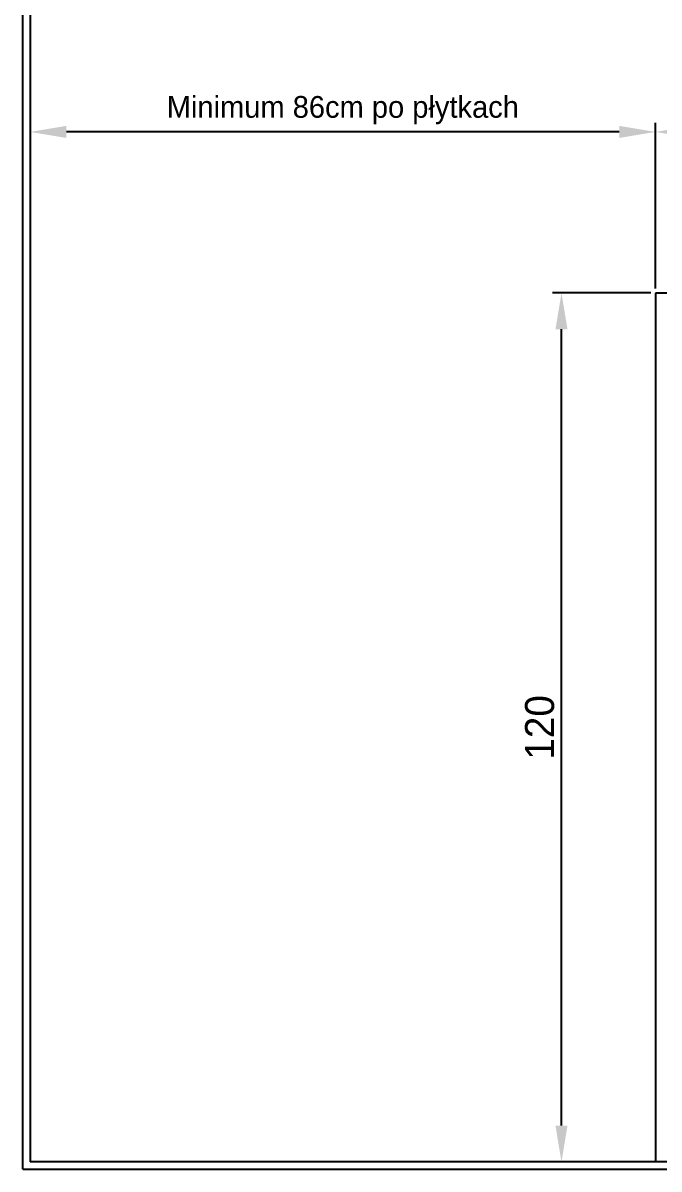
# Model space of a CAD drawing. Header units: millimetres. Extents: x 976 to 9349, y -1578 to 2211.
# Drawn here: x 3878.9 to 3966.7, y 973.7 to 1132 of the extents above; entities that cross this region are included whole.
import ezdxf

# ---------------------------------------------------------------- set-up
doc = ezdxf.new("R2010")
doc.units = ezdxf.units.MM
doc.layers.add('Płytki', color=254, linetype='Continuous')
doc.layers.add('Ściany', color=7, linetype='Continuous')
doc.dimstyles.new('ISO-25', dxfattribs={"dimtxt": 4, "dimasz": 5, "dimexe": 1.25, "dimexo": 0.625, "dimgap": 1, "dimtad": 1, "dimtxsty": 'Standard', "dimcen": 2.5, "dimadec": 0, "dimazin": 0, "dimtfac": 1, "dimtmove": 0, "dimatfit": 3, "dimfxl": 1, "dimarcsym": 0})

# ---------------------------------------------------------------- blocks, each defined once
blk = doc.blocks.new('Z$W@#22483')
for q in [(0, 257.2), (237.3, 0)]:
    blk.add_line((0, 0), q)
blk = doc.blocks.new('*D242')
at = {"layer": 'Defpoints', "color": 0}
for p in [(3879.87, 1121.77), (3879.87, 1116.97), (3966.17, 1094.72)]:
    blk.add_point(p, dxfattribs=at)
at = {"layer": 'Płytki', "color": 0, "lineweight": -2}
for p, q in [((3879.87, 1121.14), (3879.87, 1115.72)), ((3966.17, 1095.34), (3966.17, 1118.22)), ((3961.17, 1116.97), (3884.87, 1116.97))]:
    blk.add_line(p, q, dxfattribs=at)
at = {"layer": 'Płytki', "color": 0}
for points in [[(3884.87, 1117.8), (3884.87, 1116.13), (3879.87, 1116.97)], [(3961.17, 1116.13), (3961.17, 1117.8), (3966.17, 1116.97)]]:
    blk.add_solid(points, dxfattribs=at)
at = {"layer": 'Płytki', "color": 0, "insert": (3923.02, 1119.97), "char_height": 3, "attachment_point": 5}
blk.add_mtext('Minimum 86cm po płytkach', dxfattribs=at)
blk = doc.blocks.new('*D243')
at = {"layer": 'Defpoints', "color": 0}
for p in [(4045.17, 1116.97), (3966.17, 1094.72), (4045.17, 1094.72)]:
    blk.add_point(p, dxfattribs=at)
at = {"layer": 'Płytki', "color": 0, "lineweight": -2}
for p, q in [((3966.17, 1095.34), (3966.17, 1118.22)), ((4045.17, 1095.34), (4045.17, 1118.22)), ((3971.17, 1116.97), (4040.17, 1116.97))]:
    blk.add_line(p, q, dxfattribs=at)
at = {"layer": 'Płytki', "color": 0}
for points in [[(3971.17, 1117.8), (3971.17, 1116.13), (3966.17, 1116.97)], [(4040.17, 1116.13), (4040.17, 1117.8), (4045.17, 1116.97)]]:
    blk.add_solid(points, dxfattribs=at)
at = {"layer": 'Płytki', "color": 0, "insert": (4005.67, 1119.97), "char_height": 3, "attachment_point": 5}
blk.add_mtext('Wymiar wynikowy ok. 79cm', dxfattribs=at)
blk = doc.blocks.new('*D244')
at = {"layer": 'Defpoints', "color": 0}
for p in [(3953.2, 1094.72), (3966.17, 1094.72), (3966.17, 974.72)]:
    blk.add_point(p, dxfattribs=at)
at = {"layer": 'Płytki', "color": 0, "lineweight": -2}
for p, q in [((3965.54, 1094.72), (3951.95, 1094.72)), ((3953.2, 979.72), (3953.2, 1089.72)), ((3965.54, 974.72), (3951.95, 974.72))]:
    blk.add_line(p, q, dxfattribs=at)
at = {"layer": 'Płytki', "color": 0}
for points in [[(3954.03, 1089.72), (3952.37, 1089.72), (3953.2, 1094.72)], [(3952.37, 979.72), (3954.03, 979.72), (3953.2, 974.72)]]:
    blk.add_solid(points, dxfattribs=at)
at = {"layer": 'Płytki', "color": 0, "insert": (3950.2, 1034.72), "char_height": 4, "attachment_point": 5, "rotation": 90}
blk.add_mtext('120', dxfattribs=at)

msp = doc.modelspace()

# ---------------------------------------------------------------- linework, layer by layer
at = {"layer": 'Płytki'}
for p, q in [((3879.868, 1230.417), (3879.868, 974.717)), ((3966.168, 1094.717), (3966.168, 974.717)), ((4045.168, 1094.717), (3966.168, 1094.717)), ((4044.168, 974.717), (3879.868, 974.717))]:
    msp.add_line(p, q, dxfattribs=at)

# ---------------------------------------------------------------- block references
at = {"layer": 'Ściany'}
msp.add_blockref('Z$W@#22483', (3878.868, 973.717), dxfattribs=at)

# ---------------------------------------------------------------- dimensions: what is measured, and where the dimension line sits
at = {"layer": 'Płytki'}
for base, p2, text, picture, middle in [((3879.868, 1116.966), (3879.868, 1121.765), 'Minimum 86cm po płytkach', '*D242', (3923.018, 1119.966)), ((4045.168, 1116.966), (4045.168, 1094.717), 'Wymiar wynikowy ok. 79cm', '*D243', (4005.668, 1119.966))]:
    dim = msp.add_linear_dim(base=base, p1=(3966.168, 1094.717), p2=p2, text=text, dimstyle='ISO-25', override={"dimtxt": 3}, dxfattribs=at)
    dim.commit()
    dim.dimension.update_dxf_attribs({"geometry": picture, "text_midpoint": middle})
dim = msp.add_linear_dim(base=(3953.201, 1094.717), p1=(3966.168, 974.717), p2=(3966.168, 1094.717), angle=90, dimstyle='ISO-25', dxfattribs=at)
dim.commit()
dim.dimension.update_dxf_attribs({"geometry": '*D244', "text_midpoint": (3950.201, 1034.717)})

doc.saveas('drawing.dxf')
